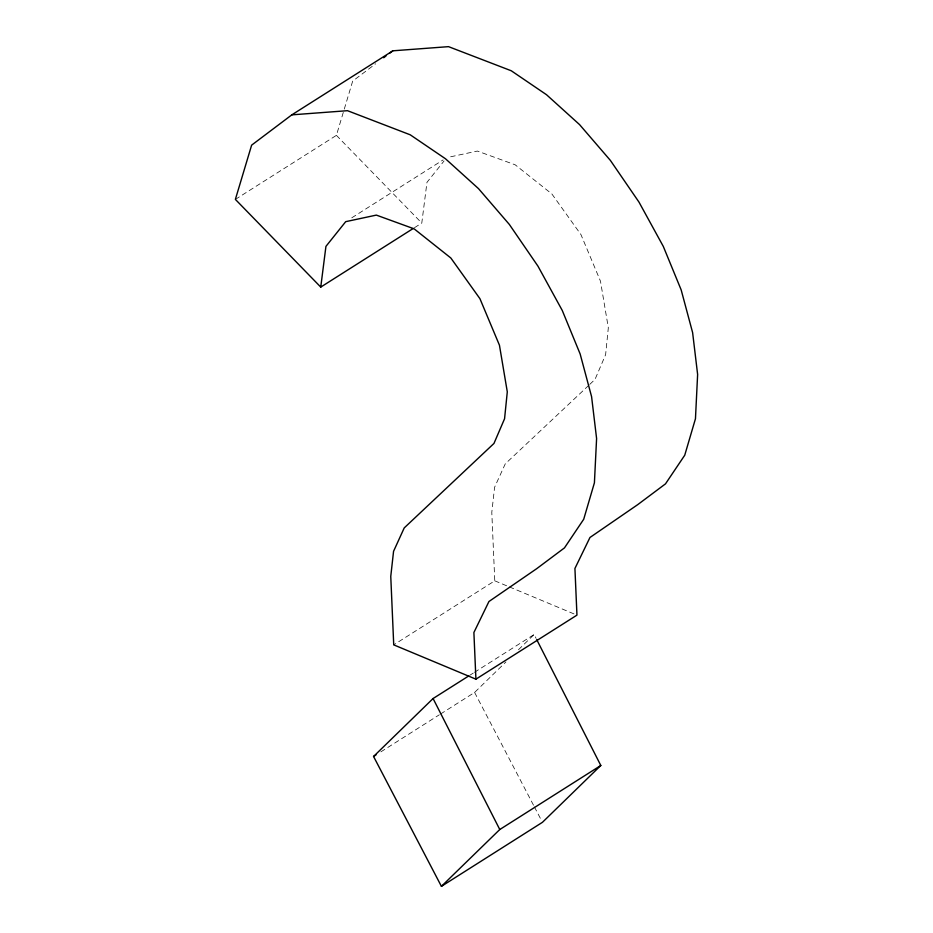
<?xml version="1.0" encoding="UTF-8"?>
<svg xmlns="http://www.w3.org/2000/svg" width="933" height="933" viewBox="0 0 933 933"><rect width="100%" height="100%" fill="white"/><g stroke="black" fill="none" stroke-linecap="round" stroke-linejoin="round"><path stroke-width="0.7" stroke-dasharray="4.67 3.5" d="M414.485 227.687L421.786 223.057L426.964 182.343L444.038 161.001M235.373 199.394L336.405 135.355L352.674 81.113L375.637 63.794M440.516 714.037L474.605 692.438L505.931 661.94M518.456 649.741L534.119 634.498L536.102 638.394M588.746 385.376L505.254 463.876L494.595 487.271L491.796 512.357L494.77 580.816L393.726 644.855M589.784 384.373L595.009 379.404L605.61 354.715L608.328 327.81L600.479 281.183L580.979 234.649L551.87 193.947L515.191 164.814L477.381 151.064L448.132 157.327M351.788 217.809L443.082 159.94M469.602 675.399L473.253 673.078M474.465 672.308L534.119 634.498M380.874 751.846L439.303 714.806M494.77 580.816L508.019 586.356M509.348 586.904L574.296 614.031M336.405 135.355L421.786 223.057M474.605 692.438L533.711 805.599M534.387 806.882L541.105 819.734"/><path stroke-width="1.4" d="M320.754 287.096L325.932 246.382L345.7 221.669L376.349 215.103L414.147 228.853L450.826 257.986L479.935 298.688L499.447 345.222L507.295 391.848L504.566 418.754L493.965 443.443L404.222 527.915L393.563 551.31L390.764 576.396L393.726 644.855L475.912 679.166L576.956 615.127L574.926 568.465L589.971 537.478L637.717 504.648L665.497 483.854L684.74 455.222L695.458 418.765L697.627 374.471L692.613 332.591L681.172 289.918L663.305 246.429L639 202.134L610.38 160.406L579.556 124.602L546.516 94.723L511.261 70.768L448.528 46.65L392.851 50.814L291.819 114.852L251.63 145.151L235.373 199.394L320.754 287.096L413.261 228.457M536.755 639.688L600.805 765.48L542.446 822.311L441.414 886.35L373.562 756.476L433.075 698.537L468.378 676.168M441.414 886.35L499.773 829.519L600.805 765.48M383.673 57.741L385.97 56.015M389.411 53.414L392.851 50.814M373.562 756.476L375.999 754.937M291.819 114.852L347.496 110.689L410.228 134.807L445.473 158.762L478.512 188.641L509.348 224.445L537.968 266.173L562.261 310.467L580.139 353.957L591.58 396.63L596.595 438.51L594.414 482.804L583.708 519.261L564.465 547.893L536.685 568.687L488.939 601.517L473.894 632.504L475.912 679.166M433.075 698.537L499.773 829.519"/></g></svg>
